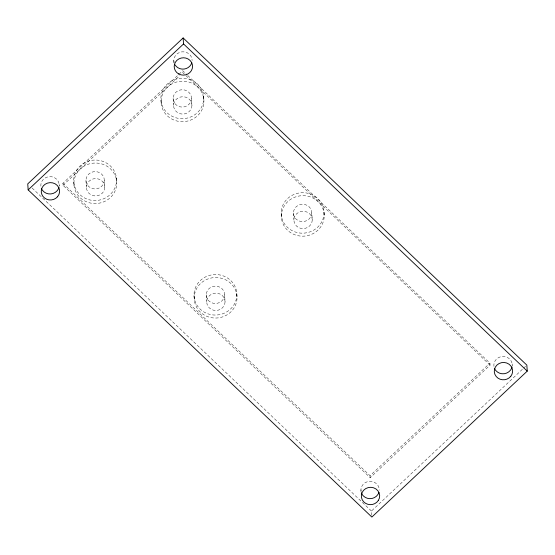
<?xml version="1.0" encoding="UTF-8"?>
<svg xmlns="http://www.w3.org/2000/svg" width="555" height="555" viewBox="0 0 555 555"><rect width="100%" height="100%" fill="white"/><g stroke="black" fill="none" stroke-linecap="round" stroke-linejoin="round"><path stroke-width="0.42" stroke-dasharray="2.77 2.08" d="M187.756 75.501L489.919 363.143L490.058 365.141L370.192 477.709L63.006 185.301L62.875 183.303L178.322 74.876M178.953 74.287L182.741 70.728L187.125 74.904M63.006 185.301L179.723 75.688M370.192 477.709L370.053 475.711L489.919 363.143M371.739 515.338L371.448 511.051L523.053 368.68M523.684 368.09L525.578 366.307M490.058 365.141L182.873 72.726L182.741 70.728M62.875 183.303L370.053 475.711M32.141 188.062L371.448 511.051M512.133 363.893L512.251 365.606M360.916 489.801L361.034 491.515M324.009 212.281A21.423 20.244 -3.9 0 1 292.339 230.783A21.423 20.244 -3.9 0 1 291.437 195.721A21.423 20.244 -3.9 0 1 324.009 212.281L324.217 215.284A21.423 20.244 -3.9 0 1 292.541 233.78A21.423 20.244 -3.9 0 1 291.646 198.718A21.423 20.244 -3.9 0 1 324.217 215.284M311.778 212.926A9.185 8.679 -3.9 0 1 297.945 220.446A9.185 8.679 -3.9 0 1 298.063 205.412A9.185 8.679 -3.9 0 1 311.778 212.926L312.25 219.919A9.185 8.679 -3.9 0 1 298.423 227.446A9.185 8.679 -3.9 0 1 298.541 212.412A9.185 8.679 -3.9 0 1 312.25 219.919M293.415 212.933L293.893 219.926M281.184 213.578L281.385 216.575M236.819 293.685A21.423 20.244 -3.9 0 1 205.593 312.867A21.423 20.244 -3.9 0 1 203.845 277.84A21.423 20.244 -3.9 0 1 236.819 293.685L237.02 296.682A21.423 20.244 -3.9 0 1 205.801 315.864A21.423 20.244 -3.9 0 1 204.053 280.837A21.423 20.244 -3.9 0 1 237.02 296.682M224.602 294.795A9.185 8.679 -3.9 0 1 210.775 302.315A9.185 8.679 -3.9 0 1 210.886 287.282A9.185 8.679 -3.9 0 1 224.602 294.795L225.073 301.788A9.185 8.679 -3.9 0 1 211.247 309.308A9.185 8.679 -3.9 0 1 211.365 294.275A9.185 8.679 -3.9 0 1 225.073 301.788M203.609 96.202L203.817 99.199M206.238 294.802L206.717 301.795M191.482 98.415A9.185 8.679 -3.9 0 1 177.655 105.936A9.185 8.679 -3.9 0 1 177.767 90.902A9.185 8.679 -3.9 0 1 191.482 98.415L191.961 105.408A9.185 8.679 -3.9 0 1 178.127 112.936A9.185 8.679 -3.9 0 1 178.245 97.902A9.185 8.679 -3.9 0 1 191.961 105.408M194.021 295.912L194.229 298.909M173.791 60.46L173.965 63.027M173.118 98.422L173.597 105.415M160.992 100.635L161.193 103.632M116.411 177.898L116.619 180.895M104.305 180.285A9.185 8.679 -3.9 0 1 90.479 187.805A9.185 8.679 -3.9 0 1 90.59 172.771A9.185 8.679 -3.9 0 1 104.305 180.285L104.784 187.278A9.185 8.679 -3.9 0 1 90.951 194.798A9.185 8.679 -3.9 0 1 91.069 179.764A9.185 8.679 -3.9 0 1 104.784 187.278M85.942 180.292L86.42 187.285M73.836 182.678L74.037 185.675M59.163 184.42L59.281 186.133M361.014 491.314A9.185 8.679 -3.9 0 1 369.561 481.324A9.185 8.679 -3.9 0 1 379.273 490.169M40.89 186.189A9.185 8.679 -3.9 0 1 42.95 179.827L44.705 178.266A9.185 8.679 -3.9 0 1 54.556 177.725A9.185 8.679 -3.9 0 1 59.177 185.932M174.083 62.701A9.185 8.679 -3.9 0 1 181.839 51.851A9.185 8.679 -3.9 0 1 192.148 60.453M493.943 366.376A9.185 8.679 -3.9 0 1 498.411 357.67A9.185 8.679 -3.9 0 1 508.595 358.183L510.295 359.765A9.185 8.679 -3.9 0 1 512.216 365.405M171.356 118.791A21.423 20.244 -3.9 0 0 203.921 101.738A21.423 20.244 -3.9 0 0 172.237 83.722A21.423 20.244 -3.9 0 0 171.356 118.791M84.339 200.75A21.423 20.244 -3.9 0 0 116.744 183.434A21.423 20.244 -3.9 0 0 84.901 165.667A21.423 20.244 -3.9 0 0 84.339 200.75M171.155 115.794A21.423 20.244 -3.9 0 0 203.713 98.741A21.423 20.244 -3.9 0 0 172.029 80.718A21.423 20.244 -3.9 0 0 171.155 115.794M84.131 197.746A21.423 20.244 -3.9 0 0 116.543 180.437A21.423 20.244 -3.9 0 0 84.7 162.67A21.423 20.244 -3.9 0 0 84.131 197.746"/><path stroke-width="0.83" d="M183.143 37.948L27.75 183.878L28.159 189.879L371.857 517.052L527.25 371.122L526.841 365.121L183.143 37.948L183.552 43.949L527.25 371.122M28.159 189.879L183.552 43.949M378.892 492.41A9.185 8.679 -3.9 0 1 377.913 494.484L376.401 496.246A9.185 8.679 -3.9 0 1 365.28 497.405L363.421 495.99A9.185 8.679 -3.9 0 1 361.381 492.778M58.913 187.424A9.185 8.679 -3.9 0 1 57.103 190.781L55.347 192.335A9.185 8.679 -3.9 0 1 44.178 192.037L42.541 190.386A9.185 8.679 -3.9 0 1 41.424 188.395M191.822 62.694A9.185 8.679 -3.9 0 1 184.1 69.056A9.185 8.679 -3.9 0 1 174.985 64.796M512.015 366.904A9.185 8.679 -3.9 0 1 510.35 370.331L508.664 371.954A9.185 8.679 -3.9 0 1 497.488 372.086L495.781 370.504A9.185 8.679 -3.9 0 1 494.574 368.555M378.323 500.478L376.803 502.247A9.185 8.679 -3.9 0 1 365.69 503.399L363.83 501.984A9.185 8.679 -3.9 0 1 363.643 490.259A9.185 8.679 -3.9 0 1 375.985 488.976A9.185 8.679 -3.9 0 1 378.323 500.478M57.512 196.775L55.757 198.336A9.185 8.679 -3.9 0 1 44.587 198.031L42.95 196.387A9.185 8.679 -3.9 0 1 43.359 185.821L45.115 184.267A9.185 8.679 -3.9 0 1 57.158 185.342A9.185 8.679 -3.9 0 1 57.512 196.775M510.76 376.325L509.074 377.948A9.185 8.679 -3.9 0 1 497.897 378.08L496.191 376.498A9.185 8.679 -3.9 0 1 496.926 365.072A9.185 8.679 -3.9 0 1 508.997 364.177L510.704 365.759A9.185 8.679 -3.9 0 1 510.76 376.325M178.731 73.968A9.185 8.679 -3.9 0 0 192.557 66.447A9.185 8.679 -3.9 0 0 178.849 58.934A9.185 8.679 -3.9 0 0 178.731 73.968"/></g></svg>
